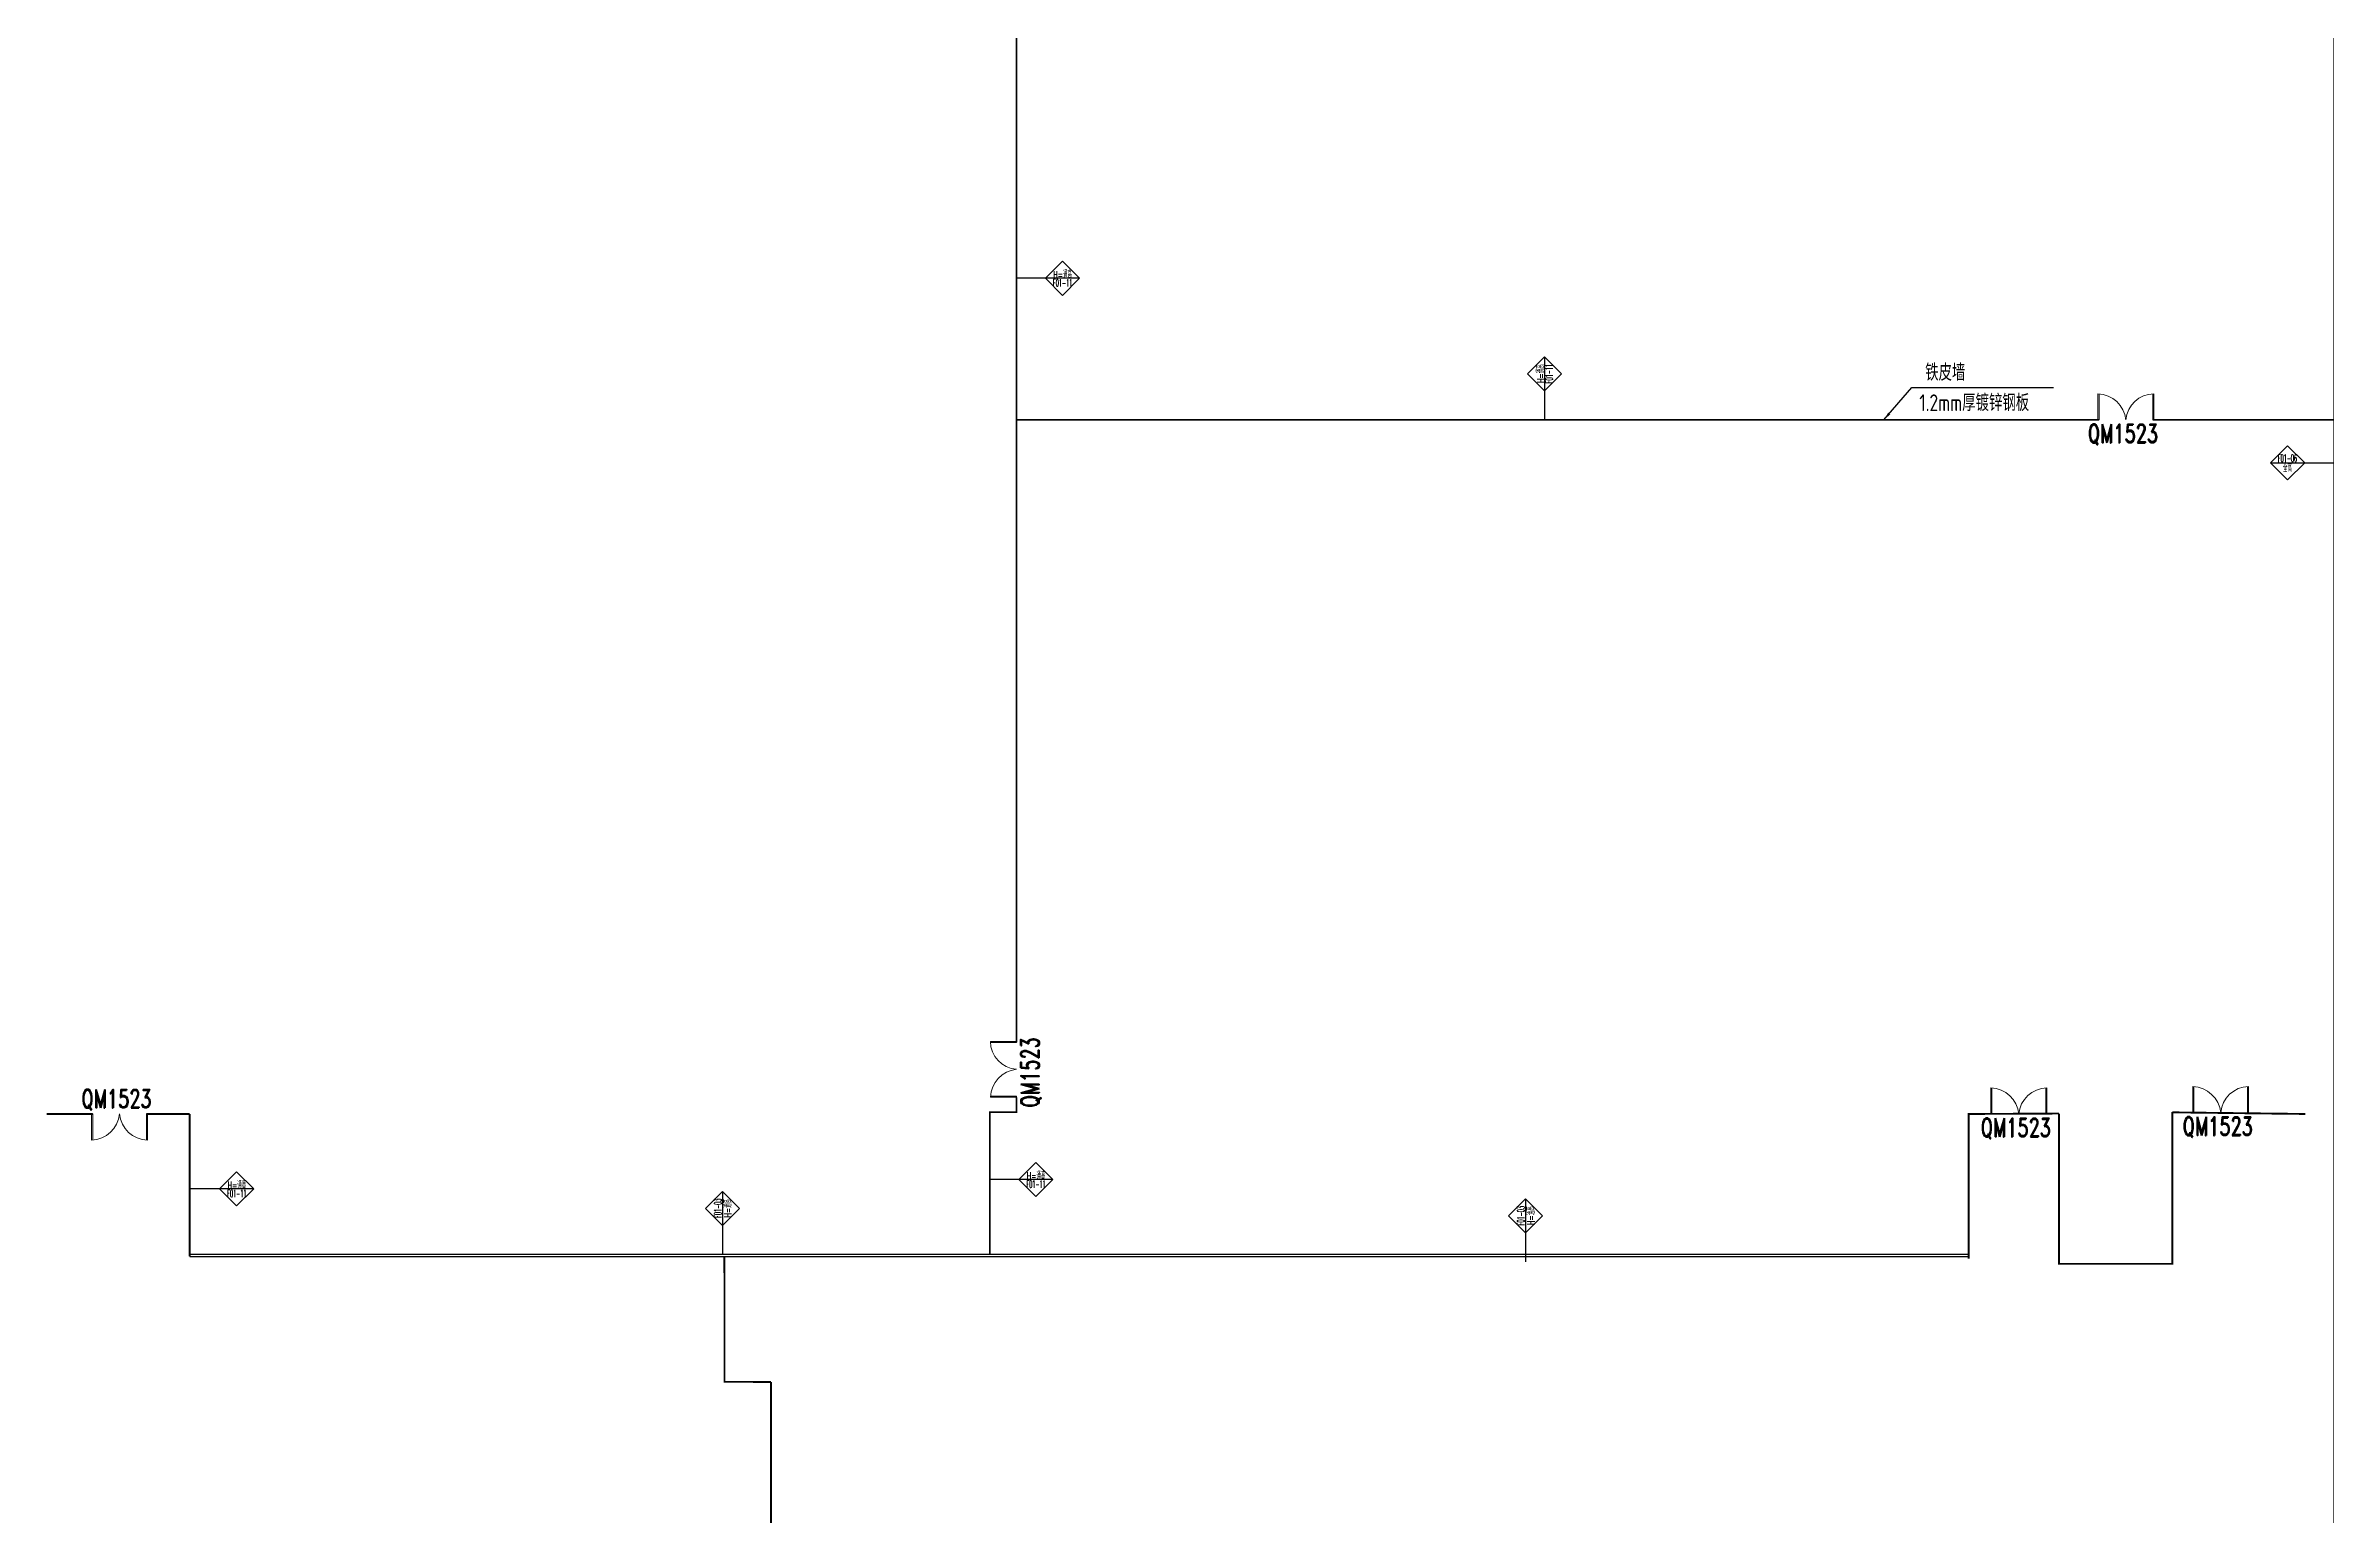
# Model space of a CAD drawing. Header units: millimetres. Extents: x 200 to 469217, y 140 to 158400.
# Drawn here: x 183330 to 244851, y 39620 to 79100 of the extents above; entities that cross this region are included whole.
import ezdxf
from ezdxf.enums import TextEntityAlignment as Align

# ---------------------------------------------------------------- set-up
doc = ezdxf.new("R2010")
doc.units = ezdxf.units.MM
doc.linetypes.add('CENTER', pattern=[12, 7.5, -1.5, 1.5, -1.5])
for name, color, linetype in [('0-A-标注', 53, 'Continuous'), ('K-CEIL-DIV-Ceiling to Roof', 210, 'Continuous'), ('K-PART-TEXT', 4, 'Continuous'), ('K-PART-WALL-1-6mm铝蜂窝-吊顶底', 80, 'CENTER'), ('K-PART-WALL-50mm-非抗', 130, 'Continuous')]:
    doc.layers.add(name, color=color, linetype=linetype)
doc.layers.add('A-DOOR-IDEN', color=53, linetype='Continuous', lineweight=9)
doc.layers.add('K-PART-DOOR', color=53, linetype='Continuous', lineweight=18)
doc.styles.add('EDRI-COM', font='tssdeng.shx', dxfattribs={"width": 0.8, "bigfont": 'hztxt.shx'})
doc.styles.add('RomanD_1', font='romand__.ttf', dxfattribs={"width": 0.7, "height": 500})
doc.styles.add('Romans', font='romans.shx', dxfattribs={"width": 0.8, "bigfont": 'gbhzfs.shx'})
doc.styles.add('X-HLP3-CR-F3-LAY-KPART-03-001$0$Romans', font='romans.shx', dxfattribs={"width": 0.8, "bigfont": 'gbhzfs.shx'})
doc.dimstyles.new('MW_DIM_TICK_035_150', dxfattribs={"dimscale": 150, "dimtxt": 3, "dimasz": 1.5, "dimexe": 1.6, "dimexo": 0.825, "dimgap": 1, "dimtad": 1, "dimdec": 0, "dimzin": 12, "dimdsep": 46, "dimtxsty": 'EDRI-COM', "dimblk": 'ARCHTICK', "dimcen": 1, "dimclrd": 256, "dimclre": 256, "dimclrt": 256, "dimadec": 0, "dimazin": 3, "dimtfac": 1, "dimtdec": 0, "dimtix": 1, "dimtmove": 2, "dimatfit": 1, "dimfxl": 1.25, "dimtolj": 1, "dimtzin": 0, "dimlwd": -1, "dimlwe": -1, "dimarcsym": 1})

# ---------------------------------------------------------------- blocks, each defined once
blk = doc.blocks.new('1523')
blk.add_lwpolyline([(19448, 117148), (19448, 116448, -0.37346), (18698, 117148, -0.387008), (17948, 116448), (17948, 117148)], format="xyb")
for points in [[(17976, 117148), (17948, 117148)], [(17976, 117148), (17976, 116452)], [(19420, 117148), (19420, 116452)], [(19420, 117148), (19448, 117148)]]:
    blk.add_lwpolyline(points)
blk = doc.blocks.new('2AHC-3.1')
for points in [[(0, 458), (-458, 0), (0, -458), (458, 0), (0, 458)], [(-458, 0), (458, 0)], [(458, 0), (1236, 0)]]:
    blk.add_lwpolyline(points)
at = {"ltscale": 0.7, "style": 'Romans', "width": 0.6}
for tag, p in [('2AHC', (-7, 123)), ('H3.1', (-7, -121))]:
    blk.add_attdef(tag, text='', height=200, dxfattribs=at).set_placement(p, align=Align.MIDDLE)
blk = doc.blocks.new('_ArchTick')
at = {"color": 0, "linetype": 'ByBlock', "const_width": 0.4}
blk.add_lwpolyline([(-0.5, -0.5), (0.5, 0.5)], dxfattribs=at)

msp = doc.modelspace()

# ---------------------------------------------------------------- linework, layer by layer
at = {"layer": 'K-CEIL-DIV-Ceiling to Roof', "const_width": 50}
for points in [[(209425, 106050), (209425, 52322)], [(209426, 69050), (238529, 69050)], [(239972, 69050), (244826, 69050)], [(209425, 50850), (209425, 50450), (208710, 50450), (208710, 46625)], [(237450, 50412), (237450, 46375), (240500, 46375), (240500, 50450)], [(240500, 50444), (244075, 50400)], [(183355, 50400), (184591, 50400)], [(186035, 50400), (187200, 50400)], [(187200, 50400), (187200, 46575)], [(235025, 46512), (235025, 50400), (237450, 50412)], [(202825, 43200), (201577, 43204), (201574, 46579)], [(202825, 43200), (202825, 6750)]]:
    msp.add_lwpolyline(points, dxfattribs=at)
at = {"layer": 'K-PART-WALL-1-6mm铝蜂窝-吊顶底', "ltscale": 50, "transparency": 33554687, "const_width": 20}
msp.add_lwpolyline([(244834, 158050), (244834, 150)], dxfattribs=at)
at = {"layer": 'K-PART-WALL-50mm-非抗'}
msp.add_lwpolyline([(187200, 46575), (235025, 46575), (235025, 46625), (187200, 46625)], close=True, dxfattribs=at)

# ---------------------------------------------------------------- block references
at = {"layer": '0-A-标注'}
ref = msp.add_blockref('2AHC-3.1', (210661, 72853), dxfattribs=dict(at, rotation=180))
ref.add_attrib('H3.1', 'H=通高', dxfattribs={"layer": '0', "ltscale": 0.7, "height": 200, "style": 'Romans', "width": 0.6}).set_placement((210667, 72974), align=Align.MIDDLE)
ref.add_attrib('2AHC', 'F01-11', dxfattribs={"layer": '0', "ltscale": 0.7, "height": 200, "style": 'Romans', "width": 0.4}).set_placement((210667, 72729), align=Align.MIDDLE)
ref = msp.add_blockref('2AHC-3.1', (223620, 70285), dxfattribs=dict(at, rotation=270))
ref.add_attrib('H3.1', 'H=通高', dxfattribs={"layer": '0', "ltscale": 0.7, "height": 200, "rotation": 90, "style": 'Romans', "width": 0.6}).set_placement((223499, 70292), align=Align.MIDDLE)
ref.add_attrib('2AHC', 'F01-11', dxfattribs={"layer": '0', "ltscale": 0.7, "height": 200, "rotation": 90, "style": 'Romans', "width": 0.4}).set_placement((223743, 70292), align=Align.MIDDLE)
ref = msp.add_blockref('2AHC-3.1', (243598, 67894), dxfattribs=at)
ref.add_attrib('H3.1', '全高', dxfattribs={"layer": '0', "ltscale": 0.7, "height": 200, "style": 'X-HLP3-CR-F3-LAY-KPART-03-001$0$Romans', "width": 0.6}).set_placement((243592, 67773), align=Align.MIDDLE)
ref.add_attrib('2AHC', 'F01-06', dxfattribs={"layer": '0', "ltscale": 0.7, "height": 200, "style": 'X-HLP3-CR-F3-LAY-KPART-03-001$0$Romans', "width": 0.4}).set_placement((243592, 68017), align=Align.MIDDLE)
ref = msp.add_blockref('2AHC-3.1', (188461, 48387), dxfattribs=dict(at, rotation=180))
ref.add_attrib('H3.1', 'H=通高', dxfattribs={"layer": '0', "ltscale": 0.7, "height": 200, "style": 'Romans', "width": 0.6}).set_placement((188467, 48509), align=Align.MIDDLE)
ref.add_attrib('2AHC', 'F01-11', dxfattribs={"layer": '0', "ltscale": 0.7, "height": 200, "style": 'Romans', "width": 0.4}).set_placement((188467, 48264), align=Align.MIDDLE)
ref = msp.add_blockref('2AHC-3.1', (209946, 48637), dxfattribs=dict(at, rotation=180))
ref.add_attrib('H3.1', 'H=通高', dxfattribs={"layer": '0', "ltscale": 0.7, "height": 200, "style": 'Romans', "width": 0.6}).set_placement((209952, 48759), align=Align.MIDDLE)
ref.add_attrib('2AHC', 'F01-11', dxfattribs={"layer": '0', "ltscale": 0.7, "height": 200, "style": 'Romans', "width": 0.4}).set_placement((209952, 48514), align=Align.MIDDLE)
ref = msp.add_blockref('2AHC-3.1', (201520, 47861), dxfattribs=dict(at, xscale=-1.000000000000003, rotation=90))
ref.add_attrib('H3.1', 'H=通高', dxfattribs={"layer": '0', "ltscale": 0.7, "height": 200, "rotation": 90, "style": 'Romans', "width": 0.6}).set_placement((201641, 47867), align=Align.MIDDLE)
ref.add_attrib('2AHC', 'F01-03', dxfattribs={"layer": '0', "ltscale": 0.7, "height": 200, "rotation": 90, "style": 'Romans', "width": 0.4}).set_placement((201397, 47867), align=Align.MIDDLE)
ref = msp.add_blockref('2AHC-3.1', (223110, 47661), dxfattribs=dict(at, xscale=-1.000000000000003, rotation=90))
ref.add_attrib('H3.1', 'H=通高', dxfattribs={"layer": '0', "ltscale": 0.7, "height": 200, "rotation": 90, "style": 'Romans', "width": 0.6}).set_placement((223231, 47667), align=Align.MIDDLE)
ref.add_attrib('2AHC', 'F01-03', dxfattribs={"layer": '0', "ltscale": 0.7, "height": 200, "rotation": 90, "style": 'Romans', "width": 0.4}).set_placement((222987, 47667), align=Align.MIDDLE)
at = {"layer": 'K-PART-DOOR', "linetype": 'ByBlock'}
for p, rotation in [((257948, 186198), 180), ((92277, 70298), 270), ((255070, 167548), 180), ((260498, 167585), 180)]:
    msp.add_blockref('1523', p, dxfattribs=dict(at, rotation=rotation))
at = {"layer": 'K-PART-DOOR', "linetype": 'ByBlock', "xscale": -1}
msp.add_blockref('1523', (204011, -66748), dxfattribs=at)

# ---------------------------------------------------------------- texts
at = {"layer": 'A-DOOR-IDEN', "char_height": 500, "width": 2637.55, "style": 'RomanD_1'}
for insert, attachment_point in [((238225, 68936), 1), ((184287, 50514), 7), ((235346, 50286), 1), ((240774, 50323), 1)]:
    msp.add_mtext('QM1523', dxfattribs=dict(at, insert=insert, attachment_point=attachment_point))
at = {"layer": 'A-DOOR-IDEN', "insert": (209539, 50574), "char_height": 500, "width": 2637.55, "attachment_point": 1, "rotation": 90, "style": 'RomanD_1'}
msp.add_mtext('QM1523', dxfattribs=at)
at = {"layer": 'K-PART-TEXT', "style": 'EDRI-COM', "width": 0.8}
for s, p in [('铁皮墙', (233854, 70099)), ('1.2mm厚镀锌钢板', (233696, 69285))]:
    msp.add_text(s, height=450, dxfattribs=at).set_placement(p)

# ---------------------------------------------------------------- leaders
at = {"layer": 'K-PART-TEXT'}
msp.add_leader([(232741, 69050), (233498, 69921), (237301, 69921)], dimstyle='MW_DIM_TICK_035_150', override={"dimgap": 1, "dimtad": 1}, dxfattribs=at)

doc.saveas('drawing.dxf')
